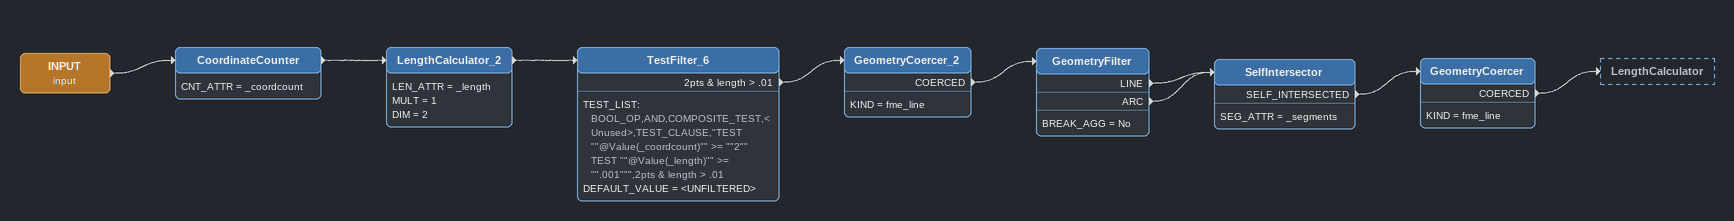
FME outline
INPUT (input)
    -> CoordinateCounter
CoordinateCounter
    CNT_ATTR = _coordcount
    -> LengthCalculator_2
LengthCalculator_2
    LEN_ATTR = _length
    MULT = 1
    DIM = 2
    -> TestFilter_6
TestFilter_6
    TEST_LIST:
      BOOL_OP,AND,COMPOSITE_TEST,<Unused>,TEST_CLAUSE,"TEST ""@Value(_coordcount)"" >= ""2""
      TEST ""@Value(_length)"" >= "".001""",2pts & length > .01
    DEFAULT_VALUE = <UNFILTERED>
    2pts & length > .01 -> GeometryCoercer_2
GeometryCoercer_2
    KIND = fme_line
    COERCED -> GeometryFilter
GeometryFilter
    BREAK_AGG = No
    LINE -> SelfIntersector
    ARC -> SelfIntersector
SelfIntersector
    SEG_ATTR = _segments
    SELF_INTERSECTED -> GeometryCoercer
GeometryCoercer
    KIND = fme_line
    COERCED -> LengthCalculator
